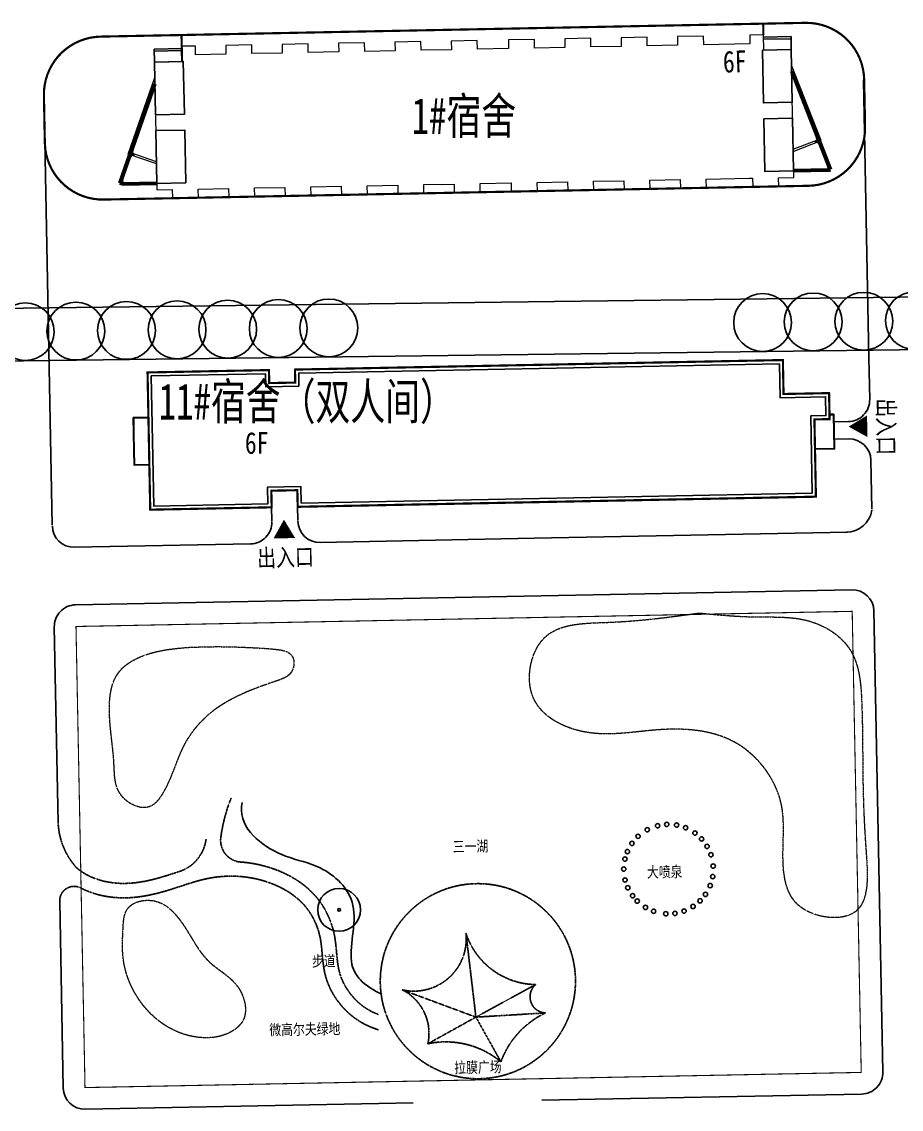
# Model space of a CAD drawing. Extents: x 60102 to 11003895, y 103457 to 3214550.
# Drawn here: x 10070570 to 10192224, y 2842842 to 2993374 of the extents above; entities that cross this region are included whole.
import ezdxf
from ezdxf.enums import TextEntityAlignment as Align

# ---------------------------------------------------------------- set-up
doc = ezdxf.new("R2010")
doc.units = 0
doc.header["$LTSCALE"] = 10
doc.linetypes.add('DASH', pattern=[0.35, 0.25, -0.1])
doc.layers.get('0').update_dxf_attribs({"linetype": 'CONTINUOUS', "lineweight": 0})
doc.layers.get('DEFPOINTS').update_dxf_attribs({"linetype": 'CONTINUOUS'})
for name, color, linetype in [('01', 7, 'CONTINUOUS'), ('AXIS', 3, 'CONTINUOUS'), ('PUB_DIM', 3, 'CONTINUOUS'), ('PUB_TEXT', 7, 'CONTINUOUS'), ('x-ozt-rev$0$2', 7, 'CONTINUOUS'), ('x-ozt-rev$0$ZW-树', 253, 'CONTINUOUS'), ('x-ozt-rev$0$坡台雨', 253, 'CONTINUOUS'), ('x-ozt-rev$0$枸架', 253, 'CONTINUOUS'), ('ZW-景观', 9, 'CONTINUOUS'), ('ZW-树', 8, 'CONTINUOUS'), ('宅前路', 5, 'CONTINUOUS'), ('建筑层', 2, 'CONTINUOUS'), ('文字', 7, 'CONTINUOUS'), ('树', 3, 'CONTINUOUS'), ('路緣', 140, 'CONTINUOUS')]:
    doc.layers.add(name, color=color, linetype=linetype)
doc.layers.add('DGX', color=8, linetype='DASH', lineweight=15)
doc.layers.add('x-ozt-rev$0$粗线', color=7, linetype='CONTINUOUS', lineweight=60)
doc.styles.add('ST', font='', dxfattribs={"width": 0.8})
doc.styles.get("Standard").update_dxf_attribs({"font": 'isocp.shx', "width": 0.707, "height": 10, "bigfont": 'intecad.shx'})
doc.styles.add('x-ozt-rev$0$st', font='', dxfattribs={"width": 0.8})
doc.styles.get('ST').set_extended_font_data('SimSun')
doc.styles.get('x-ozt-rev$0$st').set_extended_font_data('SimSun')

# ---------------------------------------------------------------- blocks, each defined once
blk = doc.blocks.new('A')
at = {"layer": 'ZW-树', "linetype": 'Continuous'}
blk.add_circle((0, 0), 4, dxfattribs=at)
blk = doc.blocks.new('x-ozt-rev$0$A')
at = {"layer": 'x-ozt-rev$0$ZW-树', "linetype": 'Continuous'}
blk.add_circle((0, 0), 4, dxfattribs=at)
blk = doc.blocks.new('A$C6D854A3F')
at = {"linetype": 'Continuous', "ltscale": 3, "flags": 128}
blk.add_lwpolyline([(2000, 3434, 0, 4000, 0), (2000, 0, 4000, 4000, 0)], format="xyseb", dxfattribs=at)

msp = doc.modelspace()

# ---------------------------------------------------------------- linework, layer by layer
at = {"color": 0, "linetype": 'ByBlock'}
for p, q in [((10181162.252, 2976927.365), (10177054.1, 2987387.226)), ((10085274.538, 2975053.616), (10088970.916, 2985665.986)), ((10180773.346, 2977096.93), (10177070.976, 2986523.62)), ((10085656.523, 2975238.245), (10088987.792, 2984802.38)), ((10177281.979, 2975725.681), (10180773.346, 2977096.93)), ((10177288.229, 2975405.827), (10181162.252, 2976927.365)), ((10089205.045, 2973684.587), (10085274.538, 2975053.616)), ((10089198.795, 2974004.442), (10085656.523, 2975238.245))]:
    msp.add_line(p, q, dxfattribs=at)
at = {"layer": 'AXIS', "color": 0}
for points in [[(10088219.429, 2932032.144), (10088219.429, 2932032.144), (10086119.83, 2931991.115), (10086078.801, 2934090.715), (10086031.912, 2936490.256), (10085990.883, 2938589.856), (10088090.482, 2938630.884)], [(10088218.257, 2932092.132), (10086178.646, 2932052.276), (10086138.79, 2934091.887), (10086091.9, 2936491.429), (10086052.044, 2938531.039), (10088091.655, 2938570.896)], [(10182401.789, 2938973.541), (10182841.705, 2938982.137), (10182933.14, 2934303.031), (10180393.625, 2934253.406)], [(10182400.617, 2939033.529), (10182900.521, 2939043.298), (10182994.301, 2934244.214), (10180394.797, 2934193.417)]]:
    msp.add_lwpolyline(points, dxfattribs=at)
at = {"layer": 'DEFPOINTS', "color": 0, "linetype": 'DASH', "ltscale": 900, "const_width": 150}
msp.add_lwpolyline([(10078071.704, 2909664.399), (10185442.494, 2911762.539), (10186689.643, 2847940.57), (10079318.854, 2845842.43)], close=True, dxfattribs=at)
at = {"layer": 'DGX', "color": 0, "linetype": 'DASH'}
for points in [[(10164284.876, 2911531.398), (10151712.562, 2910243.812), (10142879.633, 2908106.417), (10141347.192, 2899781.295), (10147895.2, 2895176.551), (10159123.04, 2895395.955), (10169757.788, 2893307.697), (10175594.979, 2885257.949), (10175865.834, 2877928.566), (10177987.77, 2871101.212), (10185765.105, 2870107.833), (10187336.518, 2878906.422), (10186925.074, 2888463.944), (10186764.719, 2898969.456), (10185047.514, 2906597.078), (10179984.255, 2910267.212), (10171983.509, 2910997.711), (10164284.876, 2911531.398)], [(10093741.065, 2906783.889), (10089140.746, 2906163.685), (10083932.21, 2903247.186), (10082755.624, 2896615.729), (10083319.988, 2890711.771), (10084303.699, 2886325.35), (10088131.795, 2884686.851), (10090277.235, 2886932.399), (10093202.677, 2893586.862), (10096482.802, 2897533.943), (10102956.586, 2901110.523), (10104807.241, 2901782.174), (10106462.346, 2902362.351), (10107503.303, 2902952.442), (10108200.925, 2904280.875), (10107888.59, 2905677.229), (10105657.705, 2906510.17), (10102847.006, 2906718.205), (10097362.257, 2906873.989), (10093741.065, 2906783.889)], [(10084566.912, 2867591.051), (10084616.863, 2863616.525), (10089926.875, 2854775.069), (10095075.256, 2852786.694), (10099550.125, 2853570.463), (10101146.552, 2855071.684), (10100514.162, 2859701.501), (10096496.364, 2863259.361), (10092434.745, 2869060.082), (10088822.024, 2871697.421), (10085356.208, 2870778.629), (10084566.912, 2867591.051)]]:
    msp.add_spline(points, degree=3, dxfattribs=at)
at = {"layer": 'PUB_DIM', "color": 0}
msp.add_line((9956022.842, 2952307.097), (10329494.361, 2956942.217), dxfattribs=at)
at = {"layer": 'PUB_TEXT', "color": 0}
for p, q in [((10113162.587, 2945422.022), (10113162.587, 2945422.023)), ((10116761.9, 2945492.356), (10116761.9, 2945492.357))]:
    msp.add_line(p, q, dxfattribs=at)
at = {"layer": 'x-ozt-rev$0$2', "color": 0, "const_width": 300}
for points in [[(10178941.307, 2993222.535), (10081477.06, 2991317.979, 0.4142135624), (10073634.886, 2983163.208), (10073763.073, 2976603.365, 0.4142135626), (10081917.844, 2968761.191), (10179379.113, 2970665.688)], [(10187095.226, 2985380.344, 0.4142135624), (10178940.454, 2993222.518)], [(10179381.238, 2970665.73, 0.4142135624), (10187223.412, 2978820.501)]]:
    msp.add_lwpolyline(points, format="xyb", dxfattribs=at)
for points in [[(10173162.062, 2991548.209), (10173131.563, 2993109.006)], [(10092738.452, 2987876.245), (10092666.924, 2991536.641)], [(10187095.226, 2985380.344), (10187223.412, 2978820.501)]]:
    msp.add_lwpolyline(points, dxfattribs=at)
at = {"layer": 'x-ozt-rev$0$坡台雨', "color": 0, "linetype": 'ByBlock'}
for p, q in [((10176977.196, 2991322.704), (10173167.924, 2991248.267)), ((10177012.364, 2989523.047), (10176977.196, 2991322.704)), ((10088894.012, 2989601.464), (10092703.285, 2989675.901)), ((10088929.179, 2987801.807), (10088894.012, 2989601.464)), ((10176983.058, 2991022.761), (10173173.785, 2990948.324)), ((10088899.873, 2989301.521), (10092709.146, 2989375.958))]:
    msp.add_line(p, q, dxfattribs=at)
at = {"layer": 'x-ozt-rev$0$枸架', "color": 0, "linetype": 'ByBlock'}
for points in [[(10173023.125, 2989445.093), (10177012.364, 2989523.047), (10177154.986, 2982224.441), (10173165.748, 2982146.487)], [(10088929.179, 2987801.807), (10092918.418, 2987879.761), (10093061.041, 2980581.155), (10089071.802, 2980503.201)], [(10173198.732, 2979946.711), (10177197.968, 2980024.861), (10177340.591, 2972726.254), (10173341.355, 2972648.105)], [(10089114.784, 2978303.621), (10093114.021, 2978381.77), (10093256.643, 2971083.164), (10089257.407, 2971005.014)]]:
    msp.add_lwpolyline(points, close=True, dxfattribs=at)
at = {"layer": 'x-ozt-rev$0$粗线', "color": 0, "linetype": 'ByBlock'}
for p, q in [((10177070.976, 2986523.62), (10182410.108, 2972929.532)), ((10084183.819, 2971010.085), (10088987.792, 2984802.38)), ((10180773.346, 2977096.93), (10180494.111, 2976987.259)), ((10180603.775, 2976708.039), (10180494.111, 2976987.259)), ((10180883.017, 2976817.694), (10180603.775, 2976708.039)), ((10180883.017, 2976817.694), (10180773.346, 2977096.93)), ((10085558.044, 2974954.869), (10085656.706, 2975238.181)), ((10085841.156, 2974856.276), (10085558.044, 2974954.869)), ((10085656.706, 2975238.181), (10085939.819, 2975139.588)), ((10085939.819, 2975139.588), (10085841.156, 2974856.276)), ((10182300.261, 2973208.68), (10182021.217, 2973099.103)), ((10182021.217, 2973099.103), (10182130.888, 2972819.867)), ((10182409.916, 2972929.439), (10182300.261, 2973208.68)), ((10182130.873, 2972819.861), (10177340.591, 2972726.254)), ((10182410.108, 2972929.532), (10182130.873, 2972819.861)), ((10182130.888, 2972819.867), (10182409.91, 2972929.454)), ((10084467.125, 2970911.407), (10084183.819, 2971010.085)), ((10084184.013, 2971010), (10084282.675, 2971293.312)), ((10084467.125, 2970911.407), (10084184.013, 2971010)), ((10084282.675, 2971293.312), (10084565.788, 2971194.719)), ((10084565.788, 2971194.719), (10084467.125, 2970911.407)), ((10089257.407, 2971005.014), (10084467.125, 2970911.407))]:
    msp.add_line(p, q, dxfattribs=at)
at = {"layer": 'x-ozt-rev$0$粗线', "color": 0, "linetype": 'ByBlock', "lineweight": 20}
msp.add_lwpolyline([(10088929.179, 2987801.807), (10089274.99, 2970105.186), (10091374.59, 2970146.214), (10091398.034, 2968946.443), (10094997.347, 2969016.778), (10094973.902, 2970216.549), (10099173.101, 2970298.606), (10099196.546, 2969098.835), (10102795.858, 2969169.169), (10102772.414, 2970368.94), (10106971.612, 2970450.997), (10106995.057, 2969251.226), (10110594.37, 2969321.56), (10110570.925, 2970521.331), (10114770.123, 2970603.388), (10114793.568, 2969403.617), (10118392.881, 2969473.952), (10118369.436, 2970673.723), (10122568.634, 2970755.779), (10122592.079, 2969556.008), (10126191.392, 2969626.343), (10126167.947, 2970826.114), (10130367.146, 2970908.171), (10130390.59, 2969708.4), (10133989.903, 2969778.734), (10133966.458, 2970978.505), (10138265.638, 2971062.516), (10138289.083, 2969862.745), (10141888.395, 2969933.079), (10141864.951, 2971132.85), (10146064.149, 2971214.907), (10146087.594, 2970015.136), (10149686.907, 2970085.47), (10149663.462, 2971285.241), (10153862.66, 2971367.298), (10153886.105, 2970167.527), (10157485.418, 2970237.862), (10157461.973, 2971437.633), (10161661.171, 2971519.69), (10161684.616, 2970319.919), (10165283.929, 2970390.253), (10165260.484, 2971590.024), (10171209.348, 2971706.271), (10171659.263, 2971715.063), (10171682.707, 2970515.292), (10175282.02, 2970585.626), (10175258.575, 2971785.397), (10177358.175, 2971826.426), (10177012.364, 2989523.047), (10173203.091, 2989448.61), (10173162.062, 2991548.209), (10171272.423, 2991511.284), (10171295.868, 2990311.513), (10164897.09, 2990186.474), (10164873.645, 2991386.245), (10161274.332, 2991315.91), (10161297.777, 2990116.139), (10157098.578, 2990034.083), (10157075.134, 2991233.853), (10153475.821, 2991163.519), (10153499.266, 2989963.748), (10149300.067, 2989881.691), (10149276.622, 2991081.462), (10145677.31, 2991011.128), (10145700.754, 2989811.357), (10141501.556, 2989729.3), (10141478.111, 2990929.071), (10137878.798, 2990858.736), (10137902.243, 2989658.966), (10133603.064, 2989574.955), (10133579.619, 2990774.726), (10129980.306, 2990704.391), (10130003.751, 2989504.621), (10125804.553, 2989422.564), (10125781.108, 2990622.335), (10122181.795, 2990552), (10122205.24, 2989352.229), (10118006.041, 2989270.172), (10117982.597, 2990469.943), (10114383.284, 2990399.609), (10114406.729, 2989199.838), (10110207.53, 2989117.781), (10110184.085, 2990317.552), (10106584.773, 2990247.218), (10106608.217, 2989047.447), (10102409.019, 2988965.39), (10102385.574, 2990165.161), (10098786.261, 2990094.826), (10098809.706, 2988895.055), (10094610.508, 2988812.999), (10094587.063, 2990012.77), (10092697.424, 2989975.844), (10092738.452, 2987876.245), (10088929.179, 2987801.807)], dxfattribs=at)
at = {"layer": 'ZW-景观', "color": 0, "linetype": 'Continuous', "ltscale": 3}
msp.add_line((9963113.547, 2945104.451), (10323085.837, 2949571.001), dxfattribs=at)
at = {"layer": '宅前路', "color": 0}
for centre in [(10157094.081, 2881527.145), (10158514.48, 2882080.925), (10159784.822, 2882265.691), (10161149.528, 2882169.789), (10162401.484, 2881800.971), (10163689.496, 2881077.639), (10154972.302, 2879641.614), (10155826.984, 2880619.874), (10164608.503, 2880253.262), (10154343.994, 2878514.533), (10165369.768, 2879222.331), (10165898.949, 2878067.109), (10154004.997, 2877477.354), (10166212.329, 2876498.42), (10153845.279, 2876090.142), (10166140.688, 2875053.165), (10154031.074, 2874574.878), (10154403.133, 2873511.956), (10165794.929, 2873809.321), (10155062.018, 2872394.491), (10165145.959, 2872585.821), (10155698.929, 2871662.664), (10156846.15, 2870774.599), (10163436.73, 2870907.397), (10164403.013, 2871692.515), (10157961.491, 2870247.474), (10159657.951, 2869901.127), (10160915.955, 2869952.458), (10162180.039, 2870272.765)]:
    msp.add_circle(centre, 300, dxfattribs=at)
msp.add_open_spline([(10120364.253, 2858775.648), (10118257.407, 2859739.609), (10114745.837, 2862469.589), (10118055.565, 2871475.099), (10112268.033, 2876692.12), (10106110.338, 2877678.041), (10100692.274, 2881433.029), (10100973.446, 2884919.982), (10101041.709, 2885301.15)], degree=3, knots=[5674.335560546, 5674.335560546, 5674.335560546, 5674.335560546, 12171.4220513482, 19957.3494661888, 27107.0282148592, 32745.5101530296, 42282.7910189779, 43426.6539915082, 43426.6539915082, 43426.6539915082, 43426.6539915082], dxfattribs=at)
at = {"layer": '建筑层', "color": 0, "const_width": 300}
msp.add_lwpolyline([(10087969.351, 2944829.7), (10088340.56, 2925833.327), (10105137.354, 2926161.554), (10105092.418, 2928461.115), (10108691.731, 2928531.449), (10108736.666, 2926231.888), (10180422.981, 2927632.716), (10180213.931, 2938330.673), (10182313.531, 2938371.702), (10182243.196, 2941971.015), (10175944.399, 2941847.929), (10175852.573, 2946547.032), (10108365.457, 2945228.262), (10108400.624, 2943428.605), (10104801.311, 2943358.271), (10104766.144, 2945157.927)], close=True, dxfattribs=at)
at = {"layer": '建筑层', "color": 0}
msp.add_lwpolyline([(10088479.024, 2944339.564), (10088830.696, 2926343), (10104627.68, 2926651.69), (10104582.744, 2928951.251), (10109181.866, 2929041.123), (10109226.802, 2926741.562), (10179913.308, 2928122.852), (10179704.258, 2938820.809), (10181803.857, 2938861.838), (10181753.06, 2941461.341), (10175454.263, 2941338.256), (10175362.437, 2946037.359), (10108875.13, 2944738.126), (10108910.297, 2942938.469), (10104311.175, 2942848.598), (10104276.008, 2944648.254)], close=True, dxfattribs=at)
at = {"layer": '树', "color": 0}
for radius in [2964.506, 184.037]:
    msp.add_circle((10114465.892, 2870441.472), radius, dxfattribs=at)
at = {"layer": '路緣', "color": 0}
for p, q in [((10187757.912, 2946824.795), (10187005.977, 2985271.445)), ((10187748.994, 2946879.521), (10187862.151, 2941088.831)), ((10182921.071, 2937991.705), (10184921.335, 2938030.792)), ((10182967.96, 2935592.163), (10184968.225, 2935631.25)), ((10188026.264, 2932690.435), (10188159.279, 2925883.519)), ((10105135.4, 2926261.535), (10105174.475, 2924261.917)), ((10108734.713, 2926331.869), (10108773.787, 2924332.252)), ((10111833.781, 2921291.455), (10141444.562, 2921870.082)), ((10141444.562, 2921870.082), (10184771.292, 2922716.732)), ((10077857.67, 2920627.526), (10102235.613, 2921103.897)), ((10078013.069, 2912663.826), (10185383.882, 2914761.967)), ((10189689.071, 2847999.182), (10188439.967, 2911921.132)), ((10075602.174, 2882488.721), (10075072.277, 2909605.787)), ((10076319.427, 2845783.818), (10075813.787, 2871659.558)), ((10079377.466, 2842843.002), (10124710.092, 2843728.85)), ((10142529.511, 2844077.061), (10186748.255, 2844941.143))]:
    msp.add_line(p, q, dxfattribs=at)
at = {"layer": '路緣', "color": 0, "linetype": 'DASH'}
for p, q in [((10133391.333, 2855594.671), (10132016.354, 2867178.22)), ((10133391.333, 2855594.671), (10141640.588, 2860100.977)), ((10123188.018, 2859374.781), (10133391.333, 2855594.671)), ((10133391.333, 2855594.671), (10126744.77, 2851908.138)), ((10133391.333, 2855594.671), (10142997.602, 2856173.242)), ((10133391.333, 2855594.671), (10136846.54, 2849414.054))]:
    msp.add_line(p, q, dxfattribs=at)
at = {"layer": '路緣', "color": 0}
msp.add_lwpolyline([(10073614.845, 2984159.246), (10074797.678, 2923668.284)], dxfattribs=at)
at = {"layer": '路緣', "color": 0, "linetype": 'DASH'}
msp.add_circle((10133663.607, 2860569.162), 13500, dxfattribs=at)
at = {"layer": '路緣', "color": 0}
for centre, radius, start, end in [((10184862.723, 2941030.219), 3000, 271.11947819, 1.11947861), ((10185026.837, 2932631.823), 3000, 1.11947861, 91.11947819), ((10184618.08, 2926293.05), 3579.598, 269.78586411, 351.81701321), ((10077799.058, 2923626.953), 3000, 181.12021215, 271.11947819), ((10102177.001, 2924103.324), 3000, 271.11947819, 1.11947861), ((10111775.168, 2924290.883), 3000, 181.11947861, 271.11947819), ((10185442.494, 2911762.539), 3000, 1.11947861, 91.11947819), ((10078071.704, 2909664.399), 3000, 91.11947819, 181.11947861), ((10186689.643, 2847940.57), 3000, 271.11947819, 1.11947861), ((10079318.854, 2845842.43), 3000, 181.11947861, 271.11947819)]:
    msp.add_arc(centre, radius, start, end, dxfattribs=at)
at = {"layer": '路緣', "color": 0, "linetype": 'DASH'}
for centre, radius, start, end in [((10120465.382, 2877530.714), 22549.545, 158.19613202, 172.58923133), ((10085571.587, 2882936.99), 9979.486, 182.57453534, 221.80825259), ((10090652.424, 2880925.7), 5456.976, 291.31716662, 352.57176631), ((10101079.136, 2880052.253), 3000, 172.58923133, 265.7701552), ((10077813.405, 2871698.633), 2000, 62.28558416, 181.11947861), ((10124814.235, 2866430.619), 7240.817, 257.02121372, 5.92624688), ((10141815.276, 2870421.079), 10321.581, 198.31146669, 269.0302457), ((10143124.025, 2858415.209), 2245.529, 131.34704719, 266.77253897), ((10120157.38, 2853350.675), 6743.487, 347.64808682, 63.29371381), ((10148247.428, 2845217.325), 12148.777, 115.60267957, 159.79106334), ((10129217.197, 2840217.587), 11949.138, 50.32106935, 101.94148257)]:
    msp.add_arc(centre, radius, start, end, dxfattribs=at)
for points, knots in [([(10119915.795, 2855952.676), (10119724.743, 2856026.012), (10119537.25, 2856103.787), (10119228.068, 2856243.128), (10119104.382, 2856302.002), (10118902.778, 2856403.575), (10118823.839, 2856444.817), (10118680.749, 2856522.405), (10118616.362, 2856558.395), (10118511.566, 2856618.81), (10118470.841, 2856642.753), (10118389.83, 2856691.334), (10118349.544, 2856715.972), (10118297.428, 2856748.486), (10118285.396, 2856756.036), (10118265.407, 2856768.655), (10118257.44, 2856773.706), (10118243.845, 2856782.356), (10118238.218, 2856785.947), (10118226.964, 2856793.149), (10118221.34, 2856796.758), (10118207.654, 2856805.564), (10118199.599, 2856810.769), (10118183.493, 2856821.216), (10118175.446, 2856826.456), (10118151.325, 2856842.228), (10118135.268, 2856852.81), (10118087.173, 2856884.757), (10118055.209, 2856906.323), (10117974.248, 2856961.798), (10117925.394, 2856996.071), (10117828.215, 2857065.841), (10117779.894, 2857101.337), (10117666.481, 2857186.548), (10117601.631, 2857236.772), (10117473.054, 2857339.362), (10117409.336, 2857391.72), (10117241.21, 2857533.942), (10117137.871, 2857625.631), (10116970.407, 2857781.347), (10116905.195, 2857843.847), (10116743.243, 2858003.796), (10116647.615, 2858102.623), (10116504.218, 2858257.659), (10116454.935, 2858312.24), (10116357.635, 2858422.628), (10116309.615, 2858478.437), (10116202.17, 2858606.373), (10116143.141, 2858678.859), (10116027.304, 2858825.586), (10115970.494, 2858899.831), (10115864.587, 2859042.679), (10115815.279, 2859111.127), (10115718.629, 2859249.261), (10115671.284, 2859318.95), (10115562.451, 2859484.014), (10115501.801, 2859579.852), (10115384.37, 2859773.392), (10115327.586, 2859871.101), (10115230.801, 2860045.216), (10115189.966, 2860121.293), (10115114.63, 2860266.8), (10115079.901, 2860336.145), (10115012.49, 2860475.445), (10114979.807, 2860545.402), (10114918.665, 2860681.117), (10114890.072, 2860746.838), (10114834.747, 2860878.676), (10114808.014, 2860944.795), (10114756.279, 2861077.8), (10114731.288, 2861144.689), (10114683.266, 2861278.738), (10114660.234, 2861345.901), (10114618.45, 2861473.459), (10114599.502, 2861533.834), (10114571.868, 2861625.923), (10114562.592, 2861657.594), (10114550.188, 2861701.015), (10114546.867, 2861712.75), (10114540.278, 2861736.253), (10114537.011, 2861748.019), (10114527.29, 2861783.362), (10114520.916, 2861806.982), (10114502.108, 2861878.017), (10114489.988, 2861925.609), (10114466.539, 2862021.266), (10114455.212, 2862069.329), (10114429.793, 2862181.429), (10114415.979, 2862245.65), (10114389.561, 2862374.91), (10114376.957, 2862439.953), (10114353.659, 2862566.495), (10114342.896, 2862627.928), (10114325.088, 2862734.51), (10114317.835, 2862779.493), (10114296.715, 2862915.014), (10114283.496, 2863006.082), (10114265.085, 2863141.321), (10114259.334, 2863184.915), (10114248.127, 2863272.412), (10114242.67, 2863316.318), (10114230.701, 2863415.375), (10114224.26, 2863470.619), (10114211.732, 2863581.572), (10114205.644, 2863637.284), (10114193.561, 2863751.028), (10114187.576, 2863809.081), (10114175.847, 2863925.656), (10114170.103, 2863984.182), (10114160.051, 2864088.58), (10114155.708, 2864134.357), (10114148.133, 2864215.093), (10114144.885, 2864249.988), (10114138.417, 2864319.927), (10114135.195, 2864354.974), (10114125.543, 2864460.348), (10114119.128, 2864530.908), (10114108.915, 2864642.977), (10114105.146, 2864684.279), (10114097.555, 2864767.071), (10114093.733, 2864808.564), (10114082.148, 2864933.338), (10114074.269, 2865016.913), (10114060.843, 2865155.393), (10114055.448, 2865210.055), (10114044.385, 2865319.678), (10114038.716, 2865374.643), (10114027.942, 2865476.386), (10114022.884, 2865523.121), (10114007.297, 2865663.662), (10113996.356, 2865757.757), (10113977.992, 2865906.886), (10113971.031, 2865961.653), (10113958.698, 2866055.393), (10113953.457, 2866094.297), (10113942.693, 2866172.219), (10113937.17, 2866211.241), (10113920.146, 2866328.488), (10113908.19, 2866406.896), (10113887.737, 2866534.054), (10113879.673, 2866582.643), (10113862.977, 2866679.988), (10113854.345, 2866728.746), (10113836.475, 2866826.415), (10113827.236, 2866875.329), (10113814.785, 2866939.11), (10113811.868, 2866953.907), (10113805.973, 2866983.519), (10113802.998, 2866998.319), (10113793.988, 2867042.71), (10113787.87, 2867072.288), (10113775.409, 2867131.406), (10113769.067, 2867160.947), (10113742.95, 2867280.418), (10113722.251, 2867370.19), (10113683.391, 2867530.37), (10113665.62, 2867600.855), (10113626.057, 2867752.034), (10113604.059, 2867832.686), (10113558.388, 2867993.572), (10113534.714, 2868073.807), (10113477.165, 2868261.667), (10113442.607, 2868369.107), (10113376.97, 2868563.784), (10113346.387, 2868651.169), (10113283.2, 2868825.253), (10113250.596, 2868911.955), (10113174.746, 2869106.777), (10113130.917, 2869214.686), (10113044.933, 2869417.785), (10113003.102, 2869513.097), (10112916.92, 2869702.616), (10112872.569, 2869796.826), (10112786.057, 2869974.41), (10112744.142, 2870057.9), (10112615.365, 2870306.866), (10112525.484, 2870470.811), (10112377.877, 2870724.978), (10112322.853, 2870816.72), (10112210.178, 2870998.636), (10112152.531, 2871088.802), (10112046.604, 2871249.306), (10111998.8, 2871319.95), (10111872.076, 2871502.582), (10111791.843, 2871613.701), (10111673.308, 2871771.405), (10111636.725, 2871819.234), (10111562.734, 2871914.285), (10111525.363, 2871961.46), (10111449.882, 2872055.117), (10111411.773, 2872101.597), (10111273.83, 2872267.016), (10111171.946, 2872383.978), (10110963.631, 2872613.276), (10110857.2, 2872725.612), (10110640.064, 2872945.684), (10110529.359, 2873053.42), (10110303.938, 2873264.327), (10110189.225, 2873367.496), (10109939.056, 2873584.014), (10109803.011, 2873696.656), (10109554.514, 2873893.744), (10109442.889, 2873979.267), (10109170.396, 2874181.088), (10109008.197, 2874295.541), (10108726.744, 2874484.991), (10108608.697, 2874561.794), (10108370.335, 2874711.766), (10108250.018, 2874784.939), (10108017.909, 2874921.441), (10107906.295, 2874985.071), (10107681.452, 2875109.363), (10107568.221, 2875170.027), (10107337.836, 2875289.677), (10107220.65, 2875348.6), (10106984.861, 2875463.402), (10106866.255, 2875519.283), (10106626.229, 2875628.725), (10106504.793, 2875682.246), (10106260.737, 2875786.219), (10106138.114, 2875836.673), (10105883.029, 2875938.025), (10105750.49, 2875988.699), (10105484.37, 2876086.581), (10105350.785, 2876133.789), (10105093.105, 2876221.244), (10104969.086, 2876261.744), (10104767.833, 2876324.945), (10104690.797, 2876348.544), (10104542.743, 2876392.771), (10104471.742, 2876413.486), (10104329.552, 2876453.989), (10104258.367, 2876473.776), (10104044.552, 2876531.747), (10103901.667, 2876568.541), (10103411.661, 2876688.149), (10103063.078, 2876761.993), (10102363.525, 2876888.346), (10102012.564, 2876940.853), (10101393.553, 2877014.768), (10101125.761, 2877040.611), (10100857.863, 2877060.424)], [4668.3582375529, 4668.3582375529, 4668.3582375529, 4668.3582375529, 5338.6442473318, 5338.6442473318, 5796.2016674119, 5796.2016674119, 6095.3753741453, 6095.3753741453, 6343.8358558107, 6343.8358558107, 6503.1615769208, 6503.1615769208, 6662.4872980308, 6662.4872980308, 6710.4125652795, 6710.4125652795, 6742.2384508071, 6742.2384508071, 6764.7708352161, 6764.7708352161, 6787.3032196251, 6787.3032196251, 6819.6433354575, 6819.6433354575, 6851.9834512899, 6851.9834512899, 6916.6636829547, 6916.6636829547, 7046.0241462843, 7046.0241462843, 7245.4032604018, 7245.4032604018, 7444.7823745194, 7444.7823745194, 7716.1113470906, 7716.1113470906, 7987.4403196617, 7987.4403196617, 8438.9368618282, 8438.9368618282, 8732.6789867884, 8732.6789867884, 9177.9588672651, 9177.9588672651, 9415.4864042153, 9415.4864042153, 9653.0139411655, 9653.0139411655, 9954.302980962, 9954.302980962, 10255.5920207586, 10255.5920207586, 10527.6209099176, 10527.6209099176, 10799.6497990766, 10799.6497990766, 11166.6289891073, 11166.6289891073, 11533.6081791379, 11533.6081791379, 11815.2208620766, 11815.2208620766, 12069.1894456469, 12069.1894456469, 12323.1580292171, 12323.1580292171, 12559.9713070789, 12559.9713070789, 12796.7845849406, 12796.7845849406, 13035.0928749291, 13035.0928749291, 13273.4011649175, 13273.4011649175, 13486.9468065028, 13486.9468065028, 13598.78428102, 13598.78428102, 13640.2122224012, 13640.2122224012, 13681.6401637824, 13681.6401637824, 13764.4960465447, 13764.4960465447, 13930.2078120695, 13930.2078120695, 14095.9195775942, 14095.9195775942, 14314.7921429332, 14314.7921429332, 14533.6647082722, 14533.6647082722, 14737.8641652305, 14737.8641652305, 14885.902535786, 14885.902535786, 15181.9792768969, 15181.9792768969, 15322.0346623713, 15322.0346623713, 15462.0900478457, 15462.0900478457, 15636.8708451185, 15636.8708451185, 15811.6516423914, 15811.6516423914, 15992.1853676283, 15992.1853676283, 16172.7190928653, 16172.7190928653, 16312.9019270207, 16312.9019270207, 16419.1647229518, 16419.1647229518, 16525.4275188829, 16525.4275188829, 16737.953110745, 16737.953110745, 16861.4744393133, 16861.4744393133, 16984.9957678815, 16984.9957678815, 17232.0384250181, 17232.0384250181, 17392.3874280445, 17392.3874280445, 17552.736431071, 17552.736431071, 17688.3712280123, 17688.3712280123, 17959.640821895, 17959.640821895, 18116.4664884751, 18116.4664884751, 18227.3989260584, 18227.3989260584, 18338.3313636418, 18338.3313636418, 18560.1962388084, 18560.1962388084, 18697.0213355301, 18697.0213355301, 18833.8464322518, 18833.8464322518, 18970.6715289735, 18970.6715289735, 19011.9801261643, 19011.9801261643, 19053.2887233551, 19053.2887233551, 19135.9059177368, 19135.9059177368, 19218.5231121185, 19218.5231121185, 19470.2396815763, 19470.2396815763, 19668.6841256362, 19668.6841256362, 19896.7130722695, 19896.7130722695, 20124.7420189028, 20124.7420189028, 20432.1187614877, 20432.1187614877, 20684.0702132068, 20684.0702132068, 20936.0216649259, 20936.0216649259, 21252.6174342751, 21252.6174342751, 21535.396596321, 21535.396596321, 21818.1757583669, 21818.1757583669, 22071.7776780788, 22071.7776780788, 22578.9815175026, 22578.9815175026, 22869.0910634802, 22869.0910634802, 23159.2006094577, 23159.2006094577, 23390.3504644677, 23390.3504644677, 23761.5073580799, 23761.5073580799, 23924.5137134756, 23924.5137134756, 24087.5200688713, 24087.5200688713, 24250.526424267, 24250.526424267, 24672.0051599856, 24672.0051599856, 25093.4838957043, 25093.4838957043, 25514.9626314229, 25514.9626314229, 25936.4413671416, 25936.4413671416, 26419.340850321, 26419.340850321, 26804.0285797149, 26804.0285797149, 27347.1656056095, 27347.1656056095, 27732.5369140546, 27732.5369140546, 28117.9082224998, 28117.9082224998, 28469.5054751299, 28469.5054751299, 28821.10272776, 28821.10272776, 29180.1696380912, 29180.1696380912, 29539.2365484223, 29539.2365484223, 29902.8622944618, 29902.8622944618, 30266.4880405013, 30266.4880405013, 30656.0247295659, 30656.0247295659, 31045.5614186306, 31045.5614186306, 31404.906639679, 31404.906639679, 31627.1990123118, 31627.1990123118, 31831.5379845023, 31831.5379845023, 32035.8769566928, 32035.8769566928, 32444.5549010739, 32444.5549010739, 33434.4219909218, 33434.4219909218, 34424.2890807697, 34424.2890807697, 35177.2366089724, 35177.2366089724, 35177.2366089724, 35177.2366089724]), ([(10092636.201, 2875842.077), (10092559.964, 2875817.434), (10092483.869, 2875792.731), (10092237.081, 2875712.381), (10092066.906, 2875656.611), (10091789.435, 2875565.702), (10091681.793, 2875530.441), (10091489.55, 2875467.651), (10091404.873, 2875440.057), (10091235.76, 2875385.169), (10091151.321, 2875357.873), (10090979.609, 2875302.687), (10090892.344, 2875274.81), (10090697.229, 2875212.971), (10090589.439, 2875179.145), (10090374.114, 2875112.439), (10090266.578, 2875079.557), (10090119.081, 2875035.18), (10090079.039, 2875023.205), (10090008.887, 2875002.364), (10089978.769, 2874993.46), (10089918.52, 2874975.74), (10089888.393, 2874966.924), (10089798.005, 2874940.616), (10089737.737, 2874923.261), (10089542.936, 2874867.795), (10089408.367, 2874830.449), (10089104.589, 2874748.548), (10088935.36, 2874704.606), (10088596.83, 2874620.44), (10088427.542, 2874580.221), (10088080.133, 2874501.896), (10087902.005, 2874464.008), (10087545.782, 2874393.204), (10087367.684, 2874360.289), (10087051.841, 2874306.69), (10086914.089, 2874284.925), (10086638.64, 2874244.816), (10086500.941, 2874226.472), (10086209.216, 2874191.428), (10086055.199, 2874175.183), (10085747.244, 2874147.476), (10085593.305, 2874136.015), (10085224.194, 2874114.575), (10085009.058, 2874107.006), (10084699.395, 2874103.717), (10084604.832, 2874103.735), (10084412.073, 2874105.915), (10084313.881, 2874108.16), (10084182.817, 2874112.716), (10084149.955, 2874113.99), (10084084.207, 2874116.802), (10084051.325, 2874118.339), (10083929.914, 2874124.507), (10083841.353, 2874129.964), (10083664.271, 2874142.816), (10083575.75, 2874150.21), (10083401.976, 2874166.655), (10083316.716, 2874175.637), (10083146.434, 2874195.431), (10083061.41, 2874206.241), (10082806.821, 2874241.433), (10082637.726, 2874268.577), (10082363.467, 2874318.939), (10082257.676, 2874339.926), (10082062.639, 2874381.566), (10081973.254, 2874401.812), (10081795.343, 2874444.478), (10081706.813, 2874466.899), (10081537.026, 2874512.239), (10081455.704, 2874535.006), (10081238.357, 2874598.735), (10081103.199, 2874641.432), (10080879.366, 2874717.457), (10080789.864, 2874749.317), (10080612.36, 2874815.495), (10080524.367, 2874849.809), (10080223.503, 2874972.473), (10080014.703, 2875066.984), (10079750.318, 2875199.663), (10079689.481, 2875231.133), (10079590.073, 2875284.132), (10079551.19, 2875305.269), (10079473.896, 2875348.113), (10079435.486, 2875369.818), (10079370.419, 2875407.305), (10079343.639, 2875422.943), (10079298.342, 2875449.757), (10079279.762, 2875460.86), (10079253.863, 2875476.484), (10079246.494, 2875480.945), (10079231.773, 2875489.893), (10079224.416, 2875494.381), (10079207.471, 2875504.758), (10079197.879, 2875510.661), (10079178.718, 2875522.509), (10079169.148, 2875528.455), (10079140.466, 2875546.361), (10079121.385, 2875558.387), (10079064.257, 2875594.731), (10079026.327, 2875619.313), (10078912.98, 2875694.105), (10078838.007, 2875745.358), (10078689.128, 2875850.557), (10078615.23, 2875904.499), (10078459.578, 2876021.617), (10078377.945, 2876085.124), (10078242.026, 2876194.172), (10078187.438, 2876238.877), (10078133.078, 2876284.267)], [43147.604830743, 43147.604830743, 43147.604830743, 43147.604830743, 43385.1598998085, 43385.1598998085, 43919.3450163814, 43919.3450163814, 44259.1111632925, 44259.1111632925, 44527.2623943372, 44527.2623943372, 44795.4136253818, 44795.4136253818, 45073.219350128, 45073.219350128, 45417.2194511266, 45417.2194511266, 45761.2195521252, 45761.2195521252, 45889.4664231297, 45889.4664231297, 45985.9823496025, 45985.9823496025, 46082.4982760753, 46082.4982760753, 46275.530129021, 46275.530129021, 46706.3366008228, 46706.3366008228, 47247.823660046, 47247.823660046, 47789.3107192692, 47789.3107192692, 48358.9629194953, 48358.9629194953, 48928.6151197214, 48928.6151197214, 49369.3132484722, 49369.3132484722, 49810.011377223, 49810.011377223, 50303.1197514823, 50303.1197514823, 50796.2281257415, 50796.2281257415, 51485.7292622447, 51485.7292622447, 51788.891590717, 51788.891590717, 52103.7253932952, 52103.7253932952, 52209.0996185773, 52209.0996185773, 52314.4738438594, 52314.4738438594, 52598.1276682247, 52598.1276682247, 52881.7814925899, 52881.7814925899, 53155.4042621085, 53155.4042621085, 53429.0270316272, 53429.0270316272, 53976.2725706644, 53976.2725706644, 54322.0981392749, 54322.0981392749, 54616.8471009303, 54616.8471009303, 54911.5960625858, 54911.5960625858, 55185.1941548434, 55185.1941548434, 55646.9085953541, 55646.9085953541, 55958.4845672088, 55958.4845672088, 56270.0605390634, 56270.0605390634, 57033.7885398331, 57033.7885398331, 57264.6263151256, 57264.6263151256, 57414.3903874577, 57414.3903874577, 57564.1544597898, 57564.1544597898, 57669.7085893744, 57669.7085893744, 57743.5178002404, 57743.5178002404, 57772.9297005386, 57772.9297005386, 57802.3416008367, 57802.3416008367, 57840.7693085324, 57840.7693085324, 57879.197016228, 57879.197016228, 57956.0524316193, 57956.0524316193, 58109.7632624018, 58109.7632624018, 58417.1849239668, 58417.1849239668, 58724.6065855318, 58724.6065855318, 59068.9839749577, 59068.9839749577, 59301.9060623414, 59301.9060623414, 59301.9060623414, 59301.9060623414]), ([(10119975.503, 2853812.692), (10119899.056, 2853837.262), (10119822.712, 2853862.423), (10119555.564, 2853952.794), (10119365.38, 2854021.305), (10118987.024, 2854167.322), (10118798.853, 2854244.828), (10118425.134, 2854409.98), (10118239.587, 2854497.626), (10117871.809, 2854684.177), (10117689.579, 2854783.084), (10117462.427, 2854915.546), (10117415.595, 2854943.355), (10117334.866, 2854992.184), (10117300.9, 2855013.003), (10117235.548, 2855053.601), (10117204.151, 2855073.347), (10117153.613, 2855105.531), (10117134.424, 2855117.845), (10117074.845, 2855156.368), (10117034.587, 2855182.816), (10116914.342, 2855263.067), (10116834.882, 2855317.774), (10116598.681, 2855485.393), (10116444.121, 2855601.804), (10116141.179, 2855843.355), (10115992.798, 2855968.495), (10115702.593, 2856226.929), (10115560.768, 2856360.222), (10115284.066, 2856634.411), (10115149.188, 2856775.305), (10114886.785, 2857064.163), (10114759.259, 2857212.126), (10114511.98, 2857514.605), (10114392.227, 2857669.121), (10114160.936, 2857984.202), (10114049.397, 2858144.769), (10113834.993, 2858471.462), (10113732.128, 2858637.588), (10113535.554, 2858974.922), (10113441.846, 2859146.129), (10113264.092, 2859493.15), (10113180.047, 2859668.963), (10113022.154, 2860024.724), (10112948.307, 2860204.673), (10112811.376, 2860568.23), (10112748.292, 2860751.839), (10112676.549, 2860983.298), (10112662.564, 2861029.659), (10112640.089, 2861106.288), (10112631.391, 2861136.503), (10112614.302, 2861197.004), (10112605.925, 2861227.242), (10112581.281, 2861317.914), (10112565.502, 2861378.305), (10112519.998, 2861559.271), (10112492.108, 2861679.638), (10112440.593, 2861919.646), (10112416.97, 2862039.287), (10112373.372, 2862277.706), (10112353.399, 2862396.484), (10112316.498, 2862633.063), (10112299.571, 2862750.864), (10112268.177, 2862985.394), (10112253.71, 2863102.124), (10112226.667, 2863334.429), (10112214.091, 2863450.004), (10112186.239, 2863718.974), (10112171.494, 2863871.88), (10112143.151, 2864175.308), (10112129.551, 2864325.831), (10112102.297, 2864624.319), (10112088.643, 2864772.285), (10112060.144, 2865065.483), (10112045.299, 2865210.715), (10112013.346, 2865498.274), (10111996.237, 2865640.601), (10111958.745, 2865922.192), (10111938.361, 2866061.457), (10111908.953, 2866241.406), (10111901.846, 2866283.531), (10111879.885, 2866409.453), (10111864.393, 2866492.797), (10111845.303, 2866588.832), (10111842.633, 2866602.124), (10111837.238, 2866628.705), (10111834.513, 2866641.992), (10111826.256, 2866681.844), (10111820.643, 2866708.398), (10111803.479, 2866788.013), (10111791.601, 2866841.028), (10111754.674, 2866999.853), (10111728.327, 2867105.445), (10111638.216, 2867443.333), (10111567.789, 2867674.143), (10111410.592, 2868130.11), (10111323.821, 2868355.266), (10111134.393, 2868798.044), (10111031.735, 2869015.665), (10110811.035, 2869441.54), (10110692.992, 2869649.794), (10110442.058, 2870055.17), (10110309.168, 2870252.292), (10110131.028, 2870494.895), (10110092.399, 2870546.31), (10110041.661, 2870612.301), (10110030.031, 2870627.325), (10110006.676, 2870657.29), (10109994.947, 2870672.237), (10109959.611, 2870716.965), (10109935.851, 2870746.636), (10109863.973, 2870835.211), (10109815.254, 2870893.674), (10109666.746, 2871067.304), (10109564.606, 2871180.715), (10109354.326, 2871402.857), (10109246.187, 2871511.588), (10108979.644, 2871767.06), (10108818.485, 2871911.541), (10108485.771, 2872191.234), (10108314.216, 2872326.445), (10107961.594, 2872587.51), (10107780.528, 2872713.363), (10107409.819, 2872955.615), (10107220.177, 2873072.013), (10106833.295, 2873295.26), (10106636.055, 2873402.108), (10106234.991, 2873606.171), (10106031.166, 2873703.385), (10105617.974, 2873888.107), (10105408.606, 2873975.616), (10104985.391, 2874140.873), (10104771.544, 2874218.622), (10104438.796, 2874331.085), (10104321.093, 2874369.249), (10104129.47, 2874428.809), (10104055.804, 2874451.095), (10103908.197, 2874494.542), (10103834.265, 2874515.701), (10103612.106, 2874577.486), (10103463.514, 2874616.421), (10103016.462, 2874726.498), (10102716.724, 2874790.91), (10101974.239, 2874927.898), (10101530.085, 2874990.236), (10100639.63, 2875077.234), (10100193.33, 2875101.893), (10099301.744, 2875114.131), (10098856.459, 2875101.709), (10097970.101, 2875040.422), (10097529.03, 2874991.558), (10096998.313, 2874910.57), (10096905.126, 2874895.509), (10096760.285, 2874870.79), (10096708.505, 2874861.692), (10096616.906, 2874845.133), (10096577.064, 2874837.774), (10096497.235, 2874822.718), (10096457.25, 2874815.019), (10096397.614, 2874803.3), (10096377.934, 2874799.394), (10096338.568, 2874791.505), (10096318.884, 2874787.523), (10096259.833, 2874775.463), (10096220.464, 2874767.272), (10096102.35, 2874742.262), (10096023.597, 2874725.003), (10095787.271, 2874671.563), (10095629.633, 2874633.721), (10095249.191, 2874537.773), (10095026.217, 2874477.727), (10094579.153, 2874351.347), (10094355.062, 2874285.013), (10093905.337, 2874147.623), (10093679.703, 2874076.566), (10093226.457, 2873931.355), (10092998.846, 2873857.2), (10092541.196, 2873707.466), (10092311.158, 2873631.888), (10091848.182, 2873481.034), (10091615.245, 2873405.759), (10091145.98, 2873257.287), (10090909.652, 2873184.09), (10090642.592, 2873104.24), (10090613.779, 2873095.662), (10090525.105, 2873069.382), (10090465.183, 2873051.79), (10090285.145, 2872999.459), (10090164.76, 2872965.165), (10089802.527, 2872864.272), (10089559.601, 2872799.66), (10089003.081, 2872659.813), (10088688.58, 2872586.605), (10088054.94, 2872453.028), (10087735.799, 2872392.66), (10087092.945, 2872287.195), (10086769.231, 2872242.099), (10086117.365, 2872169.663), (10085789.212, 2872142.325), (10085192.899, 2872111.277), (10084925.478, 2872104.007), (10084573.541, 2872103.978), (10084490.17, 2872104.667), (10084337.192, 2872107.239), (10084267.622, 2872108.903), (10084157.086, 2872112.349), (10084116.171, 2872113.798), (10084034.296, 2872117.05), (10083993.342, 2872118.852), (10083870.438, 2872124.79), (10083788.446, 2872129.457), (10083542.371, 2872145.603), (10083378.186, 2872159.227), (10082943.861, 2872202.982), (10082673.787, 2872238.091), (10082135.417, 2872324.617), (10081867.121, 2872376.033), (10081333.907, 2872495.756), (10081068.989, 2872564.063), (10080544.179, 2872718.209), (10080284.287, 2872804.049), (10079771.241, 2872993.958), (10079518.088, 2873098.027), (10079091.693, 2873292.578), (10078916.351, 2873378.4), (10078743.535, 2873469.186)], [3898.7684710593, 3898.7684710593, 3898.7684710593, 3898.7684710593, 4124.8755642814, 4124.8755642814, 4691.1846011748, 4691.1846011748, 5257.4936380682, 5257.4936380682, 5823.8026749616, 5823.8026749616, 6390.1117118549, 6390.1117118549, 6537.7390880221, 6537.7390880221, 6645.396280461, 6645.396280461, 6745.3680229499, 6745.3680229499, 6806.68705794, 6806.68705794, 6936.1683443909, 6936.1683443909, 7195.1309172929, 7195.1309172929, 7713.0560630967, 7713.0560630967, 8230.9812089006, 8230.9812089006, 8748.9063547044, 8748.9063547044, 9266.8315005083, 9266.8315005083, 9784.7566463121, 9784.7566463121, 10302.681792116, 10302.681792116, 10820.6069379198, 10820.6069379198, 11338.5320837237, 11338.5320837237, 11856.4572295276, 11856.4572295276, 12374.3823753314, 12374.3823753314, 12892.3075211353, 12892.3075211353, 13410.2326669391, 13410.2326669391, 13539.6081850753, 13539.6081850753, 13623.6376124805, 13623.6376124805, 13707.6670398857, 13707.6670398857, 13875.7258946962, 13875.7258946962, 14211.8436043172, 14211.8436043172, 14547.9613139381, 14547.9613139381, 14884.0790235591, 14884.0790235591, 15220.1967331801, 15220.1967331801, 15556.314442801, 15556.314442801, 15892.432152422, 15892.432152422, 16342.7211573742, 16342.7211573742, 16793.0101623265, 16793.0101623265, 17243.2991672787, 17243.2991672787, 17693.588172231, 17693.588172231, 18143.8771771832, 18143.8771771832, 18594.1661821355, 18594.1661821355, 18732.4325377773, 18732.4325377773, 19008.965249061, 19008.965249061, 19053.4212871488, 19053.4212871488, 19097.8773252366, 19097.8773252366, 19186.7894014121, 19186.7894014121, 19364.6135537633, 19364.6135537633, 19720.2618584656, 19720.2618584656, 20506.7974646249, 20506.7974646249, 21293.3330707842, 21293.3330707842, 22079.8686769435, 22079.8686769435, 22866.4042831028, 22866.4042831028, 23652.9398892622, 23652.9398892622, 23866.9326411378, 23866.9326411378, 23930.2503900443, 23930.2503900443, 23993.5681389508, 23993.5681389508, 24120.2036367637, 24120.2036367637, 24373.4746323897, 24373.4746323897, 24880.0166236415, 24880.0166236415, 25386.5586148934, 25386.5586148934, 26096.4012575934, 26096.4012575934, 26806.2439002934, 26806.2439002934, 27516.0865429934, 27516.0865429934, 28225.9291856935, 28225.9291856935, 28935.7718283935, 28935.7718283935, 29645.6144710935, 29645.6144710935, 30355.4571137935, 30355.4571137935, 31065.2997564935, 31065.2997564935, 31451.267790414, 31451.267790414, 31691.4558749292, 31691.4558749292, 31931.6439594444, 31931.6439594444, 32412.0201284748, 32412.0201284748, 33372.7724665356, 33372.7724665356, 34782.2618516971, 34782.2618516971, 36191.7512368586, 36191.7512368586, 37601.2406220201, 37601.2406220201, 39010.7300071816, 39010.7300071816, 39311.5933769353, 39311.5933769353, 39479.2877412062, 39479.2877412062, 39608.5867480568, 39608.5867480568, 39738.591591383, 39738.591591383, 39802.6666936374, 39802.6666936374, 39866.7417958918, 39866.7417958918, 39994.8920004007, 39994.8920004007, 40251.1924094183, 40251.1924094183, 40763.7932274537, 40763.7932274537, 41486.9655893391, 41486.9655893391, 42210.1379512245, 42210.1379512245, 42933.3103131098, 42933.3103131098, 43656.4826749952, 43656.4826749952, 44379.6550368806, 44379.6550368806, 45102.8273987659, 45102.8273987659, 45825.9997606513, 45825.9997606513, 45913.3610973692, 45913.3610973692, 46094.595003585, 46094.595003585, 46457.0628160164, 46457.0628160164, 47181.9984408793, 47181.9984408793, 48108.1001488968, 48108.1001488968, 49034.2018569142, 49034.2018569142, 49960.3035649317, 49960.3035649317, 50886.4052729492, 50886.4052729492, 51632.4941362319, 51632.4941362319, 51863.6595276088, 51863.6595276088, 52056.0622861293, 52056.0622861293, 52169.0056348731, 52169.0056348731, 52281.9489836169, 52281.9489836169, 52507.8356811044, 52507.8356811044, 52959.6090760795, 52959.6090760795, 53703.2079895525, 53703.2079895525, 54446.8069030256, 54446.8069030256, 55190.4058164986, 55190.4058164986, 55934.0047299716, 55934.0047299716, 56677.6036434447, 56677.6036434447, 57207.9912195269, 57207.9912195269, 57207.9912195269, 57207.9912195269])]:
    msp.add_open_spline(points, degree=3, knots=knots, dxfattribs=at)

# ---------------------------------------------------------------- block references
at = {"layer": 'x-ozt-rev$0$ZW-树', "color": 0, "linetype": 'Continuous', "xscale": 999.999999991687, "yscale": 1000, "zscale": 1000, "rotation": 180.7106319740773}
for p in [(10106052.915, 2950907.512), (10113052.377, 2950994.329), (10173047.762, 2951738.482), (10180047.224, 2951825.3), (10085054.531, 2950647.058), (10092053.992, 2950733.876), (10099053.454, 2950820.694)]:
    msp.add_blockref('x-ozt-rev$0$A', p, dxfattribs=at)
at = {"layer": 'ZW-树', "color": 0, "linetype": 'Continuous', "xscale": 999.999999995891, "yscale": 1000, "zscale": 1000, "rotation": 180.7108917427406}
for p in [(10106052.544, 2950907.985), (10113052.005, 2950994.835), (10173047.387, 2951739.26), (10180046.848, 2951826.109), (10187046.309, 2951912.959), (10194045.77, 2951999.809), (10071055.238, 2950473.737), (10078054.699, 2950560.587), (10085054.16, 2950647.436), (10092053.621, 2950734.286), (10099053.083, 2950821.136)]:
    msp.add_blockref('A', p, dxfattribs=at)
at = {"layer": '文字', "color": 0, "linetype": 'Continuous', "ltscale": 3, "yscale": 0.75, "zscale": 0.7499999999999952}
for p, xscale, rotation in [((10187494.263, 2938879.799), -0.7499999987169058, 91.11947890026038), ((10105390.855, 2921852.136), 0.7499999987169058, 1.119478900260368)]:
    msp.add_blockref('A$C6D854A3F', p, dxfattribs=dict(at, xscale=xscale, rotation=rotation))

# ---------------------------------------------------------------- texts
at = {"color": 0, "linetype": 'ByBlock', "ltscale": 3, "style": 'x-ozt-rev$0$st', "width": 0.8}
msp.add_text('6F', height=3000, rotation=1.62897282, dxfattribs=at).set_placement((10167557.077, 2987830.036), align=Align.MIDDLE_LEFT)
at = {"layer": '01', "color": 0, "lineweight": 0, "char_height": 5000, "width": 211534.4, "attachment_point": 1}
for s, insert in [('{\\fSimSun|b0|i0|c134|p2;1#宿舍}', (10124510.843, 2982839.123)), ('{\\fSimSun|b0|i0|c134|p2;11#宿舍（双人间）}', (10089521.273, 2943314.847))]:
    msp.add_mtext(s, dxfattribs=dict(at, insert=insert))
at = {"layer": '文字', "color": 0, "linetype": 'Continuous', "ltscale": 3, "style": 'ST', "width": 0.8}
for s, height, rotation, p in [('出入口', 2400, 270.77087883, (10190098.511, 2941251.281)), ('6F', 3000, 0.20117851, (10101433.451, 2935071.219)), ('出入口', 2400, 1.46807842, (10103123.608, 2919130.571)), ('三一湖', 1500, 1.11947861, (10130191.863, 2879184.287)), ('大喷泉', 1500, 1.11947861, (10157047.262, 2875649.311)), ('步道', 1500, 1.11947861, (10110697.646, 2863325.521)), ('微高尔夫绿地', 1500, 1.11947861, (10104814.247, 2853818.697)), ('拉膜广场', 1500, 1.11947861, (10130394.606, 2848594.589))]:
    msp.add_text(s, height=height, rotation=rotation, dxfattribs=at).set_placement(p, align=Align.MIDDLE_LEFT)

doc.saveas('drawing.dxf')
